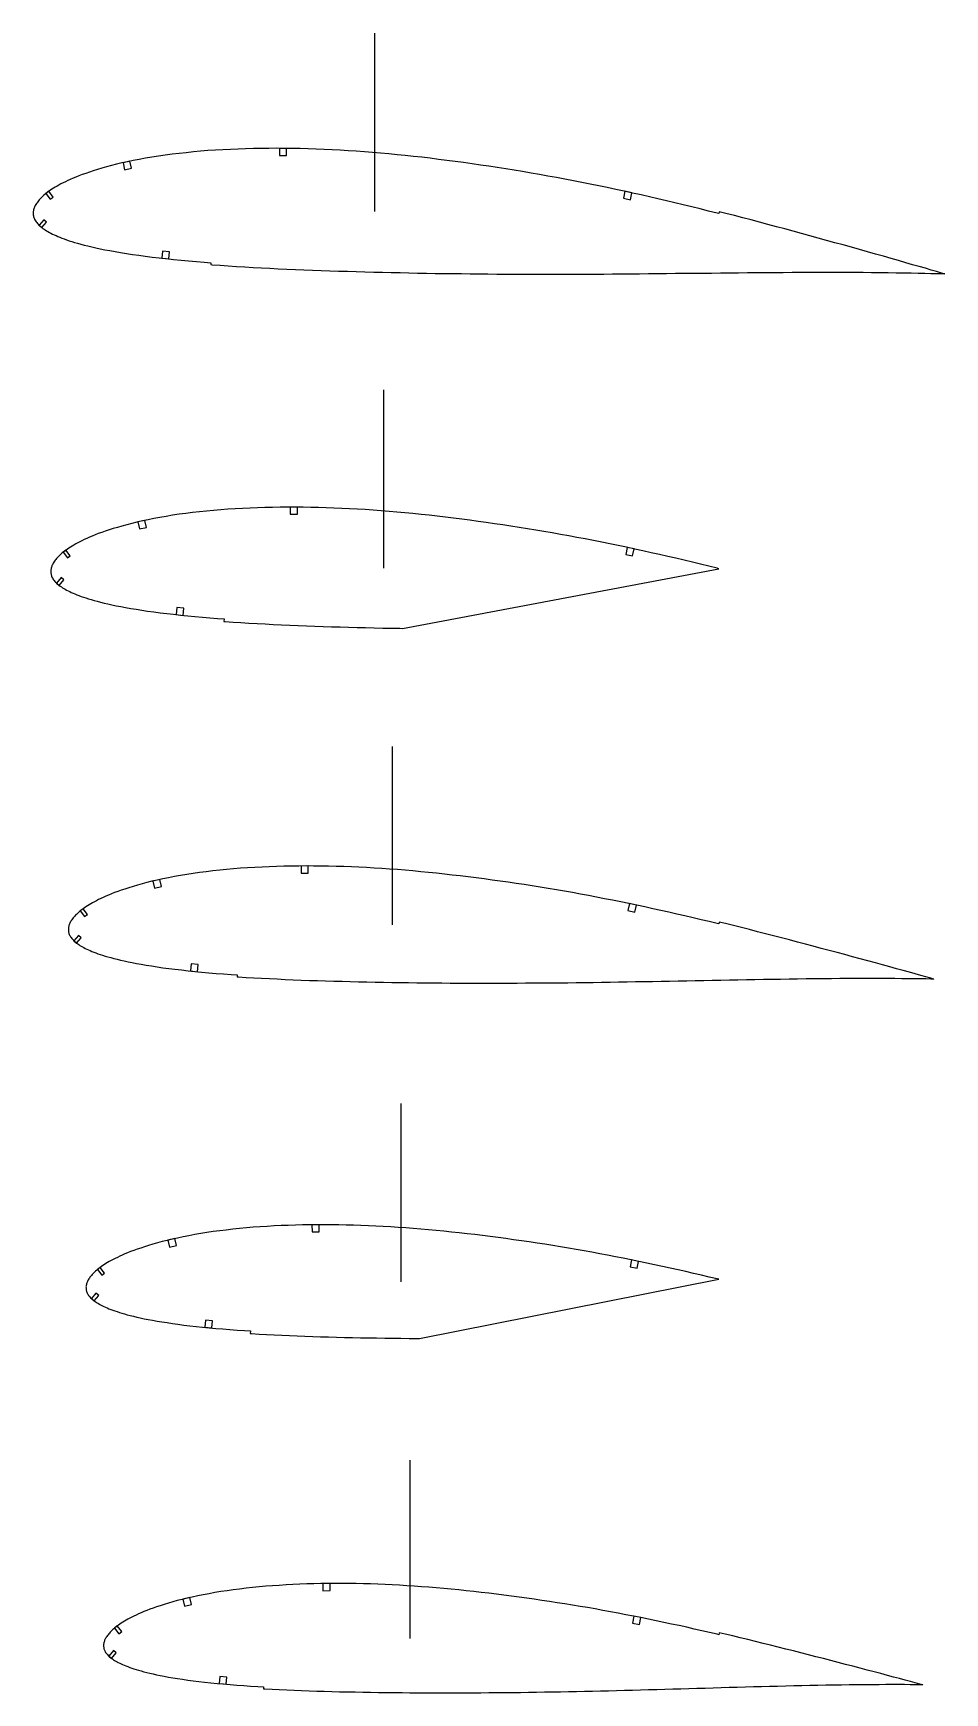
# Model space of a CAD drawing. Header units: metres. Extents: x -812 to 264, y -15627 to 100.
# Drawn here: x -384 to 127, y -14630 to -13700 of the extents above; entities that cross this region are included whole.
import ezdxf

# ---------------------------------------------------------------- set-up
doc = ezdxf.new("R2010")
doc.units = ezdxf.units.M

msp = doc.modelspace()

# ---------------------------------------------------------------- linework, layer by layer
for p, q in [((-192.66, -13800), (-192.66, -13700)), ((-187.73, -14000), (-187.73, -13900)), ((-182.81, -14200), (-182.81, -14100)), ((-177.89, -14400), (-177.89, -14300)), ((-172.97, -14600), (-172.97, -14500))]:
    msp.add_line(p, q)
at = {"layer": 'FoilLayer'}
for points in [[(126.72, -13834.96), (124.97, -13834.46), (122.18, -13833.66), (119.16, -13832.78), (115.92, -13831.83), (112.45, -13830.84), (108.77, -13829.78), (104.9, -13828.66), (100.86, -13827.49), (96.68, -13826.3), (92.38, -13825.09), (87.97, -13823.87), (83.5, -13822.61), (78.97, -13821.32), (74.4, -13820.03), (69.79, -13818.73), (65.16, -13817.46), (60.5, -13816.19), (55.83, -13814.9), (51.15, -13813.6), (46.47, -13812.3), (41.78, -13811.01), (37.08, -13809.75), (32.36, -13808.51), (27.65, -13807.26), (22.94, -13805.98), (18.23, -13804.71), (13.52, -13803.45), (8.81, -13802.23), (4.08, -13801.04), (0.35, -13800.12), (0.1, -13801.14), (-0.91, -13800.89), (-5.65, -13799.7), (-10.37, -13798.51), (-15.09, -13797.33), (-19.81, -13796.17), (-24.54, -13795.03), (-29.28, -13793.93), (-34.03, -13792.85), (-38.77, -13791.76), (-43.5, -13790.67), (-48.24, -13789.6), (-52.97, -13788.56), (-57.72, -13787.55), (-62.46, -13786.56), (-67.21, -13785.58), (-71.95, -13784.6), (-76.69, -13783.64), (-81.43, -13782.72), (-86.17, -13781.82), (-90.92, -13780.96), (-95.67, -13780.1), (-100.41, -13779.25), (-105.14, -13778.42), (-109.88, -13777.61), (-114.61, -13776.83), (-119.34, -13776.08), (-124.08, -13775.34), (-128.8, -13774.61), (-133.52, -13773.9), (-138.24, -13773.21), (-142.95, -13772.56), (-147.65, -13771.93), (-152.35, -13771.32), (-157.05, -13770.73), (-161.73, -13770.15), (-166.4, -13769.6), (-171.06, -13769.07), (-175.7, -13768.58), (-180.31, -13768.11), (-184.9, -13767.67), (-189.48, -13767.26), (-194.04, -13766.87), (-198.58, -13766.51), (-203.12, -13766.19), (-207.64, -13765.89), (-212.16, -13765.62), (-216.66, -13765.38), (-221.14, -13765.16), (-225.62, -13764.98), (-230.08, -13764.83), (-234.52, -13764.71), (-238.96, -13764.63), (-243.37, -13764.57), (-247.77, -13764.55), (-252.15, -13764.56), (-256.51, -13764.6), (-260.85, -13764.68), (-265.16, -13764.78), (-269.44, -13764.93), (-273.71, -13765.12), (-277.94, -13765.34), (-282.14, -13765.58), (-286.3, -13765.86), (-290.41, -13766.19), (-294.49, -13766.57), (-298.52, -13766.99), (-302.5, -13767.42), (-306.41, -13767.87), (-310.25, -13768.36), (-314.01, -13768.91), (-317.69, -13769.5), (-321.29, -13770.13), (-324.78, -13770.78), (-328.17, -13771.43), (-331.44, -13772.09), (-334.58, -13772.77), (-337.58, -13773.47), (-340.46, -13774.2), (-343.19, -13774.95), (-345.79, -13775.69), (-348.26, -13776.43), (-350.59, -13777.16), (-352.79, -13777.88), (-354.86, -13778.58), (-356.8, -13779.26), (-358.62, -13779.95), (-360.34, -13780.63), (-361.95, -13781.31), (-363.47, -13781.98), (-364.9, -13782.64), (-366.24, -13783.29), (-367.51, -13783.93), (-368.71, -13784.55), (-369.84, -13785.16), (-370.92, -13785.76), (-371.92, -13786.35), (-372.87, -13786.93), (-373.77, -13787.5), (-374.63, -13788.07), (-375.43, -13788.62), (-376.19, -13789.18), (-376.9, -13789.72), (-377.59, -13790.27), (-378.22, -13790.81), (-378.83, -13791.34), (-379.39, -13791.88), (-379.93, -13792.41), (-380.43, -13792.94), (-380.9, -13793.47), (-381.33, -13793.99), (-381.74, -13794.51), (-382.12, -13795.03), (-382.47, -13795.55), (-382.8, -13796.06), (-383.1, -13796.57), (-383.36, -13797.04), (-383.57, -13797.5), (-383.75, -13797.98), (-383.9, -13798.48), (-384.03, -13799), (-384.14, -13799.54), (-384.22, -13799.97), (-384.28, -13800.47), (-384.26, -13800.87), (-384.24, -13801.38), (-384.21, -13801.88), (-384.16, -13802.36), (-384.08, -13802.83), (-383.96, -13803.3), (-383.8, -13803.77), (-383.6, -13804.24), (-383.34, -13804.72), (-383.04, -13805.2), (-382.7, -13805.69), (-382.33, -13806.18), (-381.94, -13806.66), (-381.51, -13807.13), (-381.04, -13807.6), (-380.54, -13808.07), (-380.01, -13808.53), (-379.44, -13808.99), (-378.83, -13809.44), (-378.18, -13809.89), (-377.49, -13810.34), (-376.76, -13810.79), (-375.99, -13811.25), (-375.18, -13811.7), (-374.34, -13812.15), (-373.44, -13812.6), (-372.49, -13813.06), (-371.49, -13813.51), (-370.43, -13813.97), (-369.31, -13814.43), (-368.13, -13814.9), (-366.88, -13815.37), (-365.55, -13815.85), (-364.15, -13816.33), (-362.66, -13816.81), (-361.07, -13817.29), (-359.38, -13817.77), (-357.57, -13818.27), (-355.66, -13818.79), (-353.63, -13819.3), (-351.46, -13819.82), (-349.15, -13820.35), (-346.69, -13820.87), (-344.08, -13821.39), (-341.31, -13821.9), (-338.37, -13822.41), (-335.28, -13822.95), (-332.05, -13823.49), (-328.66, -13824.02), (-325.13, -13824.53), (-321.46, -13825.02), (-317.66, -13825.49), (-313.73, -13825.94), (-309.71, -13826.4), (-305.6, -13826.86), (-301.41, -13827.29), (-297.13, -13827.69), (-292.79, -13828.06), (-288.38, -13828.41), (-284.69, -13828.68), (-284.77, -13829.73), (-283.99, -13829.79), (-279.48, -13830.13), (-274.93, -13830.45), (-270.33, -13830.75), (-265.7, -13831.02), (-261.03, -13831.28), (-256.33, -13831.53), (-251.61, -13831.78), (-246.86, -13832.03), (-242.09, -13832.26), (-237.3, -13832.46), (-232.48, -13832.66), (-227.65, -13832.84), (-222.8, -13833.01), (-217.93, -13833.18), (-213.04, -13833.34), (-208.15, -13833.5), (-203.24, -13833.65), (-198.32, -13833.78), (-193.39, -13833.92), (-188.46, -13834.04), (-183.53, -13834.15), (-178.6, -13834.26), (-173.69, -13834.36), (-168.78, -13834.46), (-163.87, -13834.56), (-158.95, -13834.64), (-154.03, -13834.7), (-149.1, -13834.76), (-144.16, -13834.82), (-139.22, -13834.88), (-134.27, -13834.94), (-129.32, -13834.99), (-124.36, -13835.02), (-119.4, -13835.03), (-114.43, -13835.04), (-109.45, -13835.07), (-104.47, -13835.1), (-99.48, -13835.13), (-94.49, -13835.12), (-89.49, -13835.09), (-84.49, -13835.06), (-79.48, -13835.05), (-74.47, -13835.05), (-69.46, -13835.05), (-64.45, -13835.02), (-59.43, -13834.96), (-54.4, -13834.9), (-49.38, -13834.86), (-44.35, -13834.84), (-39.32, -13834.82), (-34.29, -13834.78), (-29.25, -13834.7), (-24.22, -13834.63), (-19.18, -13834.58), (-14.14, -13834.54), (-9.1, -13834.51), (-4.06, -13834.48), (0.98, -13834.43), (6.02, -13834.36), (11.06, -13834.3), (16.11, -13834.26), (21.15, -13834.22), (26.18, -13834.2), (31.22, -13834.17), (36.25, -13834.11), (41.28, -13834.07), (46.31, -13834.04), (51.32, -13834.02), (56.33, -13834.02), (61.32, -13834.03), (66.29, -13834.02), (71.23, -13834.03), (76.14, -13834.05), (81, -13834.07), (85.79, -13834.1), (90.5, -13834.16), (95.1, -13834.22), (99.57, -13834.27), (103.88, -13834.33), (107.99, -13834.4), (111.89, -13834.48), (115.54, -13834.56), (118.94, -13834.64), (122.1, -13834.72), (125, -13834.81), (126.8, -13834.86)], [(0.09, -14000.25), (0.09, -14000.25), (-0.89, -14000.02), (-5.51, -13998.88), (-10.12, -13997.75), (-14.73, -13996.62), (-19.34, -13995.5), (-23.95, -13994.42), (-28.57, -13993.37), (-33.2, -13992.33), (-37.83, -13991.29), (-42.44, -13990.26), (-47.06, -13989.24), (-51.68, -13988.24), (-56.31, -13987.28), (-60.94, -13986.34), (-65.57, -13985.4), (-70.2, -13984.48), (-74.82, -13983.56), (-79.44, -13982.68), (-84.06, -13981.83), (-88.69, -13981.01), (-93.32, -13980.2), (-97.95, -13979.39), (-102.56, -13978.6), (-107.18, -13977.84), (-111.79, -13977.1), (-116.41, -13976.39), (-121.03, -13975.69), (-125.64, -13975.01), (-130.24, -13974.34), (-134.84, -13973.69), (-139.43, -13973.07), (-144.01, -13972.47), (-148.6, -13971.9), (-153.18, -13971.35), (-157.74, -13970.81), (-162.3, -13970.29), (-166.84, -13969.8), (-171.36, -13969.34), (-175.85, -13968.91), (-180.33, -13968.5), (-184.79, -13968.12), (-189.24, -13967.76), (-193.67, -13967.43), (-198.09, -13967.14), (-202.5, -13966.87), (-206.9, -13966.63), (-211.28, -13966.41), (-215.66, -13966.22), (-220.02, -13966.06), (-224.36, -13965.94), (-228.7, -13965.85), (-233.01, -13965.78), (-237.32, -13965.75), (-241.6, -13965.75), (-245.87, -13965.78), (-250.11, -13965.84), (-254.34, -13965.94), (-258.54, -13966.06), (-262.72, -13966.22), (-266.87, -13966.43), (-271, -13966.66), (-275.09, -13966.91), (-279.14, -13967.21), (-283.15, -13967.55), (-287.11, -13967.93), (-291.04, -13968.36), (-294.92, -13968.8), (-298.73, -13969.25), (-302.46, -13969.75), (-306.13, -13970.3), (-309.71, -13970.9), (-313.21, -13971.53), (-316.61, -13972.18), (-319.91, -13972.83), (-323.09, -13973.48), (-326.15, -13974.16), (-329.07, -13974.86), (-331.87, -13975.58), (-334.53, -13976.32), (-337.06, -13977.06), (-339.45, -13977.79), (-341.72, -13978.51), (-343.86, -13979.22), (-345.88, -13979.91), (-347.77, -13980.59), (-349.54, -13981.26), (-351.21, -13981.94), (-352.77, -13982.61), (-354.25, -13983.26), (-355.64, -13983.91), (-356.94, -13984.55), (-358.18, -13985.18), (-359.34, -13985.79), (-360.44, -13986.39), (-361.48, -13986.98), (-362.46, -13987.56), (-363.39, -13988.13), (-364.26, -13988.68), (-365.09, -13989.24), (-365.87, -13989.79), (-366.61, -13990.33), (-367.29, -13990.86), (-367.96, -13991.4), (-368.58, -13991.93), (-369.16, -13992.45), (-369.71, -13992.98), (-370.23, -13993.5), (-370.71, -13994.01), (-371.16, -13994.53), (-371.58, -13995.04), (-371.98, -13995.54), (-372.34, -13996.05), (-372.69, -13996.56), (-373.01, -13997.06), (-373.29, -13997.55), (-373.54, -13998.02), (-373.75, -13998.46), (-373.92, -13998.93), (-374.06, -13999.42), (-374.18, -13999.92), (-374.29, -14000.45), (-374.37, -14000.86), (-374.42, -14001.35), (-374.4, -14001.73), (-374.38, -14002.23), (-374.35, -14002.71), (-374.29, -14003.18), (-374.21, -14003.63), (-374.1, -14004.09), (-373.94, -14004.55), (-373.74, -14005), (-373.49, -14005.46), (-373.2, -14005.93), (-372.86, -14006.4), (-372.5, -14006.87), (-372.12, -14007.33), (-371.7, -14007.79), (-371.25, -14008.25), (-370.76, -14008.7), (-370.24, -14009.15), (-369.68, -14009.59), (-369.08, -14010.03), (-368.45, -14010.47), (-367.78, -14010.9), (-367.07, -14011.34), (-366.31, -14011.77), (-365.53, -14012.21), (-364.7, -14012.65), (-363.82, -14013.08), (-362.9, -14013.52), (-361.92, -14013.96), (-360.88, -14014.4), (-359.79, -14014.84), (-358.64, -14015.29), (-357.42, -14015.75), (-356.13, -14016.2), (-354.76, -14016.66), (-353.3, -14017.13), (-351.76, -14017.59), (-350.1, -14018.05), (-348.34, -14018.53), (-346.48, -14019.02), (-344.49, -14019.52), (-342.37, -14020.01), (-340.12, -14020.51), (-337.73, -14021.01), (-335.19, -14021.51), (-332.49, -14021.99), (-329.62, -14022.48), (-326.6, -14022.98), (-323.45, -14023.5), (-320.15, -14024), (-316.7, -14024.48), (-313.12, -14024.94), (-309.42, -14025.38), (-305.59, -14025.8), (-301.67, -14026.23), (-297.66, -14026.66), (-293.58, -14027.06), (-289.41, -14027.43), (-285.18, -14027.77), (-280.88, -14028.08), (-277.28, -14028.34), (-277.38, -14029.83), (-276.63, -14029.89), (-272.23, -14030.2), (-267.79, -14030.49), (-263.31, -14030.76), (-258.79, -14031.01), (-254.24, -14031.23), (-249.66, -14031.46), (-245.06, -14031.68), (-240.43, -14031.9), (-235.77, -14032.1), (-231.1, -14032.28), (-226.41, -14032.44), (-221.69, -14032.6), (-216.96, -14032.74), (-212.22, -14032.89), (-207.46, -14033.02), (-202.69, -14033.15), (-197.9, -14033.27), (-193.11, -14033.39), (-188.3, -14033.49), (-183.5, -14033.59), (-178.69, -14033.67), (-177.31, -14033.7), (0.09, -14000.25)], [(120.54, -14230.32), (118.88, -14229.86), (116.22, -14229.12), (113.35, -14228.32), (110.27, -14227.45), (106.96, -14226.54), (103.46, -14225.57), (99.78, -14224.54), (95.94, -14223.47), (91.96, -14222.37), (87.86, -14221.26), (83.67, -14220.14), (79.42, -14218.99), (75.11, -14217.81), (70.76, -14216.62), (66.38, -14215.43), (61.97, -14214.26), (57.53, -14213.1), (53.09, -14211.92), (48.64, -14210.73), (44.19, -14209.54), (39.73, -14208.36), (35.26, -14207.2), (30.77, -14206.07), (26.28, -14204.92), (21.81, -14203.76), (17.33, -14202.59), (12.85, -14201.44), (8.36, -14200.32), (3.87, -14199.24), (0.32, -14198.4), (0.08, -14199.42), (-0.88, -14199.19), (-5.39, -14198.11), (-9.88, -14197.02), (-14.37, -14195.94), (-18.86, -14194.88), (-23.36, -14193.85), (-27.86, -14192.85), (-32.38, -14191.86), (-36.89, -14190.87), (-41.39, -14189.88), (-45.89, -14188.91), (-50.39, -14187.96), (-54.9, -14187.05), (-59.41, -14186.15), (-63.93, -14185.26), (-68.44, -14184.38), (-72.94, -14183.51), (-77.44, -14182.67), (-81.95, -14181.87), (-86.46, -14181.09), (-90.98, -14180.32), (-95.48, -14179.56), (-99.98, -14178.81), (-104.48, -14178.08), (-108.98, -14177.39), (-113.48, -14176.71), (-117.97, -14176.06), (-122.46, -14175.41), (-126.95, -14174.78), (-131.43, -14174.17), (-135.9, -14173.59), (-140.37, -14173.03), (-144.84, -14172.5), (-149.3, -14171.98), (-153.75, -14171.47), (-158.18, -14170.99), (-162.61, -14170.54), (-167.01, -14170.11), (-171.39, -14169.71), (-175.75, -14169.33), (-180.1, -14168.98), (-184.43, -14168.65), (-188.74, -14168.35), (-193.05, -14168.09), (-197.35, -14167.85), (-201.63, -14167.63), (-205.9, -14167.44), (-210.16, -14167.28), (-214.41, -14167.14), (-218.64, -14167.04), (-222.86, -14166.97), (-227.06, -14166.93), (-231.25, -14166.92), (-235.42, -14166.94), (-239.58, -14166.99), (-243.71, -14167.06), (-247.83, -14167.18), (-251.92, -14167.32), (-255.98, -14167.49), (-260.03, -14167.71), (-264.04, -14167.96), (-268.02, -14168.23), (-271.97, -14168.53), (-275.87, -14168.88), (-279.73, -14169.27), (-283.55, -14169.7), (-287.33, -14170.15), (-291.03, -14170.61), (-294.67, -14171.12), (-298.23, -14171.67), (-301.72, -14172.27), (-305.12, -14172.89), (-308.43, -14173.54), (-311.64, -14174.19), (-314.73, -14174.84), (-317.7, -14175.51), (-320.55, -14176.21), (-323.27, -14176.93), (-325.85, -14177.66), (-328.31, -14178.39), (-330.64, -14179.11), (-332.85, -14179.82), (-334.93, -14180.52), (-336.89, -14181.2), (-338.72, -14181.87), (-340.44, -14182.54), (-342.06, -14183.2), (-343.59, -14183.86), (-345.02, -14184.51), (-346.37, -14185.15), (-347.64, -14185.77), (-348.83, -14186.39), (-349.97, -14186.99), (-351.03, -14187.58), (-352.05, -14188.16), (-352.99, -14188.72), (-353.89, -14189.28), (-354.74, -14189.83), (-355.54, -14190.38), (-356.3, -14190.91), (-357.01, -14191.44), (-357.68, -14191.96), (-358.32, -14192.49), (-358.92, -14193.01), (-359.49, -14193.52), (-360.02, -14194.03), (-360.52, -14194.54), (-360.99, -14195.04), (-361.43, -14195.54), (-361.83, -14196.04), (-362.21, -14196.54), (-362.57, -14197.03), (-362.9, -14197.52), (-363.2, -14198.02), (-363.48, -14198.49), (-363.72, -14198.94), (-363.92, -14199.37), (-364.08, -14199.82), (-364.22, -14200.3), (-364.33, -14200.79), (-364.43, -14201.3), (-364.51, -14201.7), (-364.55, -14202.18), (-364.53, -14202.54), (-364.51, -14203.03), (-364.48, -14203.5), (-364.42, -14203.95), (-364.35, -14204.39), (-364.23, -14204.83), (-364.07, -14205.27), (-363.88, -14205.71), (-363.64, -14206.16), (-363.35, -14206.61), (-363.03, -14207.07), (-362.67, -14207.52), (-362.3, -14207.97), (-361.89, -14208.41), (-361.45, -14208.85), (-360.97, -14209.29), (-360.46, -14209.72), (-359.92, -14210.15), (-359.33, -14210.57), (-358.72, -14210.99), (-358.06, -14211.41), (-357.37, -14211.83), (-356.64, -14212.25), (-355.87, -14212.68), (-355.06, -14213.1), (-354.2, -14213.52), (-353.3, -14213.94), (-352.35, -14214.36), (-351.34, -14214.78), (-350.27, -14215.21), (-349.15, -14215.64), (-347.96, -14216.08), (-346.7, -14216.52), (-345.37, -14216.96), (-343.95, -14217.4), (-342.44, -14217.85), (-340.83, -14218.29), (-339.11, -14218.75), (-337.29, -14219.22), (-335.36, -14219.69), (-333.3, -14220.16), (-331.1, -14220.64), (-328.77, -14221.12), (-326.29, -14221.59), (-323.66, -14222.05), (-320.86, -14222.51), (-317.93, -14222.98), (-314.85, -14223.47), (-311.64, -14223.94), (-308.28, -14224.39), (-304.79, -14224.82), (-301.19, -14225.23), (-297.46, -14225.63), (-293.63, -14226.03), (-289.73, -14226.42), (-285.75, -14226.8), (-281.69, -14227.14), (-277.57, -14227.45), (-273.38, -14227.74), (-269.88, -14227.97), (-269.94, -14229.02), (-269.21, -14229.06), (-264.93, -14229.35), (-260.6, -14229.62), (-256.24, -14229.86), (-251.84, -14230.07), (-247.41, -14230.27), (-242.95, -14230.47), (-238.47, -14230.67), (-233.96, -14230.86), (-229.43, -14231.03), (-224.88, -14231.18), (-220.31, -14231.32), (-215.72, -14231.45), (-211.11, -14231.57), (-206.49, -14231.69), (-201.86, -14231.8), (-197.21, -14231.9), (-192.55, -14232), (-187.88, -14232.08), (-183.2, -14232.16), (-178.52, -14232.24), (-173.84, -14232.3), (-169.17, -14232.36), (-164.5, -14232.41), (-159.84, -14232.46), (-155.18, -14232.51), (-150.52, -14232.54), (-145.85, -14232.56), (-141.17, -14232.57), (-136.48, -14232.58), (-131.79, -14232.59), (-127.1, -14232.61), (-122.4, -14232.61), (-117.7, -14232.59), (-112.99, -14232.55), (-108.27, -14232.52), (-103.54, -14232.5), (-98.82, -14232.49), (-94.09, -14232.47), (-89.35, -14232.42), (-84.61, -14232.34), (-79.86, -14232.27), (-75.11, -14232.21), (-70.36, -14232.17), (-65.6, -14232.12), (-60.85, -14232.05), (-56.08, -14231.95), (-51.32, -14231.85), (-46.55, -14231.77), (-41.78, -14231.7), (-37, -14231.63), (-32.23, -14231.55), (-27.46, -14231.43), (-22.68, -14231.32), (-17.9, -14231.23), (-13.11, -14231.14), (-8.33, -14231.07), (-3.55, -14231), (1.23, -14230.9), (6.02, -14230.79), (10.8, -14230.69), (15.58, -14230.6), (20.37, -14230.52), (25.15, -14230.46), (29.92, -14230.38), (34.7, -14230.28), (39.47, -14230.19), (44.24, -14230.12), (49, -14230.06), (53.75, -14230.02), (58.48, -14229.98), (63.19, -14229.93), (67.89, -14229.89), (72.54, -14229.86), (77.15, -14229.84), (81.7, -14229.83), (86.17, -14229.84), (90.54, -14229.85), (94.78, -14229.87), (98.87, -14229.88), (102.77, -14229.91), (106.47, -14229.96), (109.93, -14230), (113.17, -14230.04), (116.16, -14230.09), (118.91, -14230.14), (120.62, -14230.18)], [(0.06, -14398.63), (0.06, -14398.63), (-0.87, -14398.41), (-5.26, -14397.38), (-9.64, -14396.34), (-14.01, -14395.31), (-18.39, -14394.3), (-22.77, -14393.32), (-27.15, -14392.36), (-31.55, -14391.42), (-35.95, -14390.48), (-40.33, -14389.54), (-44.71, -14388.61), (-49.1, -14387.71), (-53.49, -14386.85), (-57.89, -14385.99), (-62.28, -14385.15), (-66.67, -14384.31), (-71.06, -14383.49), (-75.45, -14382.69), (-79.84, -14381.93), (-84.23, -14381.19), (-88.62, -14380.47), (-93.01, -14379.75), (-97.39, -14379.04), (-101.77, -14378.35), (-106.15, -14377.69), (-110.53, -14377.06), (-114.91, -14376.44), (-119.29, -14375.84), (-123.65, -14375.24), (-128.01, -14374.67), (-132.37, -14374.12), (-136.72, -14373.6), (-141.07, -14373.1), (-145.41, -14372.62), (-149.74, -14372.15), (-154.06, -14371.7), (-158.37, -14371.28), (-162.66, -14370.88), (-166.92, -14370.51), (-171.17, -14370.16), (-175.4, -14369.84), (-179.61, -14369.54), (-183.81, -14369.27), (-188, -14369.03), (-192.18, -14368.82), (-196.35, -14368.63), (-200.51, -14368.46), (-204.65, -14368.32), (-208.79, -14368.21), (-212.9, -14368.13), (-217.01, -14368.08), (-221.1, -14368.06), (-225.18, -14368.07), (-229.24, -14368.11), (-233.28, -14368.18), (-237.3, -14368.27), (-241.31, -14368.4), (-245.29, -14368.55), (-249.24, -14368.75), (-253.17, -14368.98), (-257.08, -14369.23), (-260.95, -14369.51), (-264.78, -14369.83), (-268.58, -14370.19), (-272.34, -14370.59), (-276.05, -14371.02), (-279.72, -14371.48), (-283.32, -14371.94), (-286.86, -14372.45), (-290.32, -14373), (-293.71, -14373.6), (-297.02, -14374.23), (-300.24, -14374.87), (-303.36, -14375.52), (-306.37, -14376.16), (-309.25, -14376.83), (-312.02, -14377.53), (-314.66, -14378.24), (-317.17, -14378.96), (-319.56, -14379.68), (-321.82, -14380.39), (-323.96, -14381.1), (-325.99, -14381.79), (-327.89, -14382.46), (-329.67, -14383.12), (-331.34, -14383.77), (-332.91, -14384.43), (-334.39, -14385.08), (-335.78, -14385.71), (-337.09, -14386.34), (-338.32, -14386.95), (-339.48, -14387.56), (-340.58, -14388.15), (-341.62, -14388.73), (-342.6, -14389.3), (-343.52, -14389.85), (-344.39, -14390.39), (-345.21, -14390.93), (-345.99, -14391.47), (-346.72, -14391.99), (-347.42, -14392.51), (-348.06, -14393.01), (-348.68, -14393.53), (-349.26, -14394.04), (-349.81, -14394.54), (-350.32, -14395.04), (-350.81, -14395.53), (-351.26, -14396.02), (-351.68, -14396.51), (-352.08, -14397), (-352.44, -14397.48), (-352.78, -14397.96), (-353.1, -14398.44), (-353.4, -14398.92), (-353.66, -14399.39), (-353.89, -14399.82), (-354.08, -14400.24), (-354.24, -14400.68), (-354.37, -14401.14), (-354.48, -14401.62), (-354.57, -14402.11), (-354.64, -14402.5), (-354.69, -14402.96), (-354.66, -14403.31), (-354.64, -14403.79), (-354.61, -14404.24), (-354.55, -14404.67), (-354.47, -14405.1), (-354.36, -14405.52), (-354.21, -14405.95), (-354.02, -14406.37), (-353.78, -14406.8), (-353.5, -14407.24), (-353.19, -14407.68), (-352.84, -14408.12), (-352.48, -14408.55), (-352.08, -14408.98), (-351.64, -14409.41), (-351.18, -14409.83), (-350.69, -14410.25), (-350.16, -14410.66), (-349.59, -14411.07), (-348.98, -14411.48), (-348.35, -14411.88), (-347.67, -14412.29), (-346.96, -14412.69), (-346.21, -14413.1), (-345.42, -14413.5), (-344.59, -14413.91), (-343.71, -14414.31), (-342.78, -14414.72), (-341.8, -14415.13), (-340.76, -14415.54), (-339.66, -14415.95), (-338.5, -14416.37), (-337.27, -14416.79), (-335.98, -14417.22), (-334.6, -14417.64), (-333.13, -14418.06), (-331.56, -14418.49), (-329.88, -14418.93), (-328.11, -14419.38), (-326.23, -14419.83), (-324.22, -14420.28), (-322.08, -14420.73), (-319.81, -14421.18), (-317.4, -14421.63), (-314.84, -14422.06), (-312.11, -14422.5), (-309.25, -14422.95), (-306.26, -14423.4), (-303.13, -14423.85), (-299.86, -14424.27), (-296.47, -14424.68), (-292.96, -14425.06), (-289.32, -14425.42), (-285.6, -14425.8), (-281.8, -14426.17), (-277.93, -14426.51), (-273.98, -14426.82), (-269.97, -14427.11), (-265.89, -14427.37), (-262.48, -14427.58), (-262.57, -14429.07), (-261.85, -14429.12), (-257.68, -14429.37), (-253.47, -14429.61), (-249.22, -14429.83), (-244.94, -14430.02), (-240.62, -14430.19), (-236.28, -14430.36), (-231.92, -14430.53), (-227.53, -14430.7), (-223.12, -14430.85), (-218.69, -14430.97), (-214.24, -14431.09), (-209.77, -14431.19), (-205.29, -14431.29), (-200.79, -14431.38), (-196.28, -14431.47), (-191.76, -14431.55), (-187.22, -14431.62), (-182.68, -14431.68), (-178.13, -14431.74), (-173.57, -14431.79), (-169.02, -14431.83), (-167.71, -14431.84), (0.06, -14398.63)], [(114.3, -14625.98), (112.73, -14625.57), (110.21, -14624.89), (107.48, -14624.15), (104.56, -14623.36), (101.42, -14622.53), (98.1, -14621.64), (94.61, -14620.7), (90.97, -14619.72), (87.19, -14618.72), (83.31, -14617.71), (79.33, -14616.69), (75.29, -14615.63), (71.21, -14614.56), (67.08, -14613.47), (62.93, -14612.39), (58.74, -14611.32), (54.54, -14610.26), (50.32, -14609.18), (46.11, -14608.09), (41.88, -14607.01), (37.65, -14605.93), (33.41, -14604.88), (29.15, -14603.85), (24.9, -14602.8), (20.65, -14601.74), (16.41, -14600.68), (12.16, -14599.63), (7.9, -14598.61), (3.64, -14597.62), (0.28, -14596.86), (0.04, -14597.89), (-0.87, -14597.68), (-5.14, -14596.7), (-9.4, -14595.71), (-13.66, -14594.73), (-17.92, -14593.76), (-22.18, -14592.83), (-26.45, -14591.92), (-30.73, -14591.03), (-35, -14590.13), (-39.27, -14589.23), (-43.54, -14588.35), (-47.8, -14587.5), (-52.08, -14586.68), (-56.36, -14585.87), (-60.64, -14585.07), (-64.91, -14584.27), (-69.18, -14583.49), (-73.45, -14582.74), (-77.72, -14582.02), (-81.99, -14581.32), (-86.27, -14580.64), (-90.54, -14579.96), (-94.8, -14579.29), (-99.06, -14578.64), (-103.33, -14578.02), (-107.59, -14577.43), (-111.85, -14576.85), (-116.1, -14576.28), (-120.35, -14575.72), (-124.59, -14575.18), (-128.83, -14574.67), (-133.07, -14574.19), (-137.3, -14573.72), (-141.52, -14573.27), (-145.73, -14572.83), (-149.94, -14572.42), (-154.12, -14572.02), (-158.29, -14571.66), (-162.44, -14571.32), (-166.57, -14571), (-170.69, -14570.71), (-174.78, -14570.43), (-178.87, -14570.19), (-182.94, -14569.98), (-187.01, -14569.79), (-191.07, -14569.62), (-195.11, -14569.48), (-199.14, -14569.36), (-203.16, -14569.28), (-207.16, -14569.22), (-211.15, -14569.19), (-215.13, -14569.19), (-219.09, -14569.21), (-223.04, -14569.27), (-226.97, -14569.36), (-230.88, -14569.47), (-234.77, -14569.61), (-238.64, -14569.78), (-242.48, -14569.98), (-246.31, -14570.23), (-250.1, -14570.49), (-253.87, -14570.78), (-257.59, -14571.11), (-261.28, -14571.47), (-264.93, -14571.88), (-268.54, -14572.32), (-272.11, -14572.78), (-275.61, -14573.25), (-279.04, -14573.76), (-282.41, -14574.31), (-285.7, -14574.91), (-288.91, -14575.53), (-292.04, -14576.17), (-295.07, -14576.81), (-297.99, -14577.46), (-300.79, -14578.12), (-303.47, -14578.81), (-306.04, -14579.51), (-308.48, -14580.22), (-310.8, -14580.94), (-313, -14581.64), (-315.07, -14582.33), (-317.03, -14583.01), (-318.88, -14583.68), (-320.61, -14584.33), (-322.23, -14584.97), (-323.76, -14585.61), (-325.19, -14586.25), (-326.54, -14586.87), (-327.81, -14587.49), (-329, -14588.09), (-330.13, -14588.68), (-331.19, -14589.27), (-332.2, -14589.83), (-333.15, -14590.39), (-334.04, -14590.93), (-334.88, -14591.46), (-335.67, -14591.99), (-336.43, -14592.51), (-337.14, -14593.02), (-337.81, -14593.53), (-338.43, -14594.02), (-339.03, -14594.53), (-339.6, -14595.02), (-340.12, -14595.51), (-340.62, -14596), (-341.09, -14596.48), (-341.52, -14596.96), (-341.93, -14597.44), (-342.31, -14597.91), (-342.67, -14598.38), (-342.99, -14598.85), (-343.3, -14599.32), (-343.59, -14599.78), (-343.84, -14600.23), (-344.06, -14600.66), (-344.24, -14601.06), (-344.39, -14601.48), (-344.52, -14601.93), (-344.62, -14602.39), (-344.71, -14602.88), (-344.78, -14603.25), (-344.82, -14603.69), (-344.79, -14604.03), (-344.77, -14604.49), (-344.73, -14604.93), (-344.68, -14605.35), (-344.6, -14605.76), (-344.49, -14606.17), (-344.34, -14606.58), (-344.16, -14606.98), (-343.92, -14607.4), (-343.65, -14607.83), (-343.34, -14608.25), (-343.01, -14608.68), (-342.65, -14609.09), (-342.26, -14609.51), (-341.84, -14609.92), (-341.39, -14610.33), (-340.91, -14610.73), (-340.39, -14611.12), (-339.84, -14611.52), (-339.25, -14611.91), (-338.63, -14612.3), (-337.97, -14612.69), (-337.28, -14613.08), (-336.55, -14613.48), (-335.78, -14613.87), (-334.97, -14614.25), (-334.12, -14614.64), (-333.21, -14615.03), (-332.25, -14615.42), (-331.24, -14615.82), (-330.17, -14616.22), (-329.05, -14616.62), (-327.85, -14617.02), (-326.59, -14617.43), (-325.24, -14617.84), (-323.81, -14618.24), (-322.29, -14618.65), (-320.66, -14619.06), (-318.93, -14619.49), (-317.1, -14619.92), (-315.15, -14620.35), (-313.07, -14620.78), (-310.86, -14621.21), (-308.51, -14621.63), (-306.01, -14622.04), (-303.37, -14622.45), (-300.58, -14622.88), (-297.67, -14623.31), (-294.62, -14623.73), (-291.45, -14624.12), (-288.15, -14624.5), (-284.73, -14624.86), (-281.2, -14625.19), (-277.58, -14625.54), (-273.88, -14625.88), (-270.11, -14626.2), (-266.27, -14626.48), (-262.37, -14626.74), (-258.41, -14626.98), (-255.08, -14627.16), (-255.14, -14628.21), (-254.45, -14628.25), (-250.39, -14628.48), (-246.3, -14628.69), (-242.17, -14628.88), (-238.01, -14629.05), (-233.81, -14629.2), (-229.59, -14629.34), (-225.35, -14629.49), (-221.08, -14629.63), (-216.79, -14629.75), (-212.49, -14629.86), (-208.16, -14629.95), (-203.82, -14630.02), (-199.46, -14630.1), (-195.09, -14630.17), (-190.7, -14630.23), (-186.3, -14630.29), (-181.89, -14630.34), (-177.48, -14630.38), (-173.05, -14630.41), (-168.62, -14630.44), (-164.19, -14630.45), (-159.77, -14630.47), (-155.35, -14630.48), (-150.95, -14630.48), (-146.54, -14630.49), (-142.12, -14630.47), (-137.7, -14630.45), (-133.28, -14630.41), (-128.84, -14630.38), (-124.41, -14630.35), (-119.97, -14630.33), (-115.52, -14630.29), (-111.07, -14630.22), (-106.61, -14630.15), (-102.15, -14630.08), (-97.68, -14630.01), (-93.21, -14629.96), (-88.73, -14629.9), (-84.25, -14629.81), (-79.77, -14629.69), (-75.28, -14629.58), (-70.78, -14629.48), (-66.29, -14629.4), (-61.79, -14629.32), (-57.29, -14629.2), (-52.78, -14629.06), (-48.27, -14628.93), (-43.76, -14628.81), (-39.25, -14628.7), (-34.73, -14628.59), (-30.22, -14628.47), (-25.7, -14628.32), (-21.18, -14628.17), (-16.66, -14628.04), (-12.14, -14627.91), (-7.61, -14627.8), (-3.09, -14627.69), (1.43, -14627.56), (5.96, -14627.41), (10.48, -14627.28), (15.01, -14627.15), (19.53, -14627.03), (24.06, -14626.93), (28.57, -14626.81), (33.09, -14626.68), (37.61, -14626.55), (42.12, -14626.44), (46.62, -14626.34), (51.11, -14626.25), (55.59, -14626.17), (60.05, -14626.08), (64.49, -14626), (68.89, -14625.93), (73.25, -14625.87), (77.56, -14625.82), (81.79, -14625.79), (85.92, -14625.76), (89.93, -14625.74), (93.8, -14625.72), (97.5, -14625.71), (100.99, -14625.72), (104.27, -14625.73), (107.33, -14625.74), (110.16, -14625.76), (112.77, -14625.79), (114.39, -14625.81)]]:
    msp.add_lwpolyline(points, close=True, dxfattribs=at)
at = {"layer": 'StringerLayer'}
for points in [[(-246.26, -13768.56), (-242.26, -13768.58), (-242.24, -13764.58), (-246.24, -13764.56), (-246.26, -13768.56)], [(-333.07, -13776.53), (-329.16, -13775.69), (-330.01, -13771.78), (-333.92, -13772.63), (-333.07, -13776.53)], [(-374.69, -13793.06), (-373.1, -13791.85), (-375.52, -13788.66), (-377.11, -13789.87), (-374.69, -13793.06)], [(-53.36, -13792.57), (-49.45, -13793.43), (-48.59, -13789.52), (-52.5, -13788.66), (-53.36, -13792.57)], [(-376.88, -13805.95), (-378.4, -13804.64), (-381.01, -13807.66), (-379.5, -13808.97), (-376.88, -13805.95)], [(-307.78, -13822.59), (-311.75, -13822.14), (-312.2, -13826.11), (-308.23, -13826.57), (-307.78, -13822.59)], [(-240.16, -13969.75), (-236.16, -13969.75), (-236.16, -13965.75), (-240.16, -13965.75), (-240.16, -13969.75)], [(-324.69, -13977.93), (-320.78, -13977.06), (-321.65, -13973.16), (-325.56, -13974.03), (-324.69, -13977.93)], [(-365.08, -13994.21), (-363.5, -13992.99), (-365.93, -13989.81), (-367.52, -13991.03), (-365.08, -13994.21)], [(-52.11, -13992.24), (-48.2, -13993.08), (-47.36, -13989.17), (-51.27, -13988.33), (-52.11, -13992.24)], [(-367.12, -14006.55), (-368.64, -14005.25), (-371.24, -14008.29), (-369.72, -14009.59), (-367.12, -14006.55)], [(-299.74, -14022.41), (-303.72, -14021.98), (-304.15, -14025.95), (-300.18, -14026.39), (-299.74, -14022.41)], [(-234.06, -14170.93), (-230.06, -14170.91), (-230.08, -14166.91), (-234.08, -14166.93), (-234.06, -14170.93)], [(-316.3, -14179.3), (-312.4, -14178.41), (-313.28, -14174.51), (-317.18, -14175.39), (-316.3, -14179.3)], [(-50.86, -14191.95), (-46.95, -14192.77), (-46.12, -14188.86), (-50.04, -14188.03), (-50.86, -14191.95)], [(-355.47, -14195.31), (-353.89, -14194.08), (-356.34, -14190.92), (-357.92, -14192.15), (-355.47, -14195.31)], [(-357.35, -14207.12), (-358.87, -14205.83), (-361.46, -14208.88), (-359.93, -14210.17), (-357.35, -14207.12)], [(-291.71, -14222.21), (-295.69, -14221.79), (-296.11, -14225.77), (-292.13, -14226.18), (-291.71, -14222.21)], [(-307.89, -14380.63), (-304, -14379.72), (-304.9, -14375.82), (-308.8, -14376.73), (-307.89, -14380.63)], [(-227.94, -14372.1), (-223.94, -14372.06), (-223.98, -14368.06), (-227.98, -14368.1), (-227.94, -14372.1)], [(-345.85, -14396.36), (-344.27, -14395.13), (-346.74, -14391.98), (-348.31, -14393.21), (-345.85, -14396.36)], [(-49.61, -14391.69), (-45.69, -14392.49), (-44.89, -14388.58), (-48.81, -14387.77), (-49.61, -14391.69)], [(-347.57, -14407.64), (-349.11, -14406.35), (-351.68, -14409.41), (-350.15, -14410.7), (-347.57, -14407.64)], [(-283.69, -14421.97), (-287.67, -14421.57), (-288.06, -14425.55), (-284.08, -14425.95), (-283.69, -14421.97)], [(-221.82, -14573.25), (-217.82, -14573.2), (-217.87, -14569.2), (-221.87, -14569.25), (-221.82, -14573.25)], [(-299.48, -14581.92), (-295.59, -14581), (-296.51, -14577.11), (-300.41, -14578.03), (-299.48, -14581.92)], [(-48.36, -14591.47), (-44.44, -14592.25), (-43.66, -14588.33), (-47.58, -14587.54), (-48.36, -14591.47)], [(-336.22, -14597.38), (-334.65, -14596.14), (-337.13, -14593), (-338.7, -14594.24), (-336.22, -14597.38)], [(-337.8, -14608.11), (-339.34, -14606.83), (-341.9, -14609.91), (-340.36, -14611.18), (-337.8, -14608.11)], [(-275.66, -14621.7), (-279.65, -14621.32), (-280.03, -14625.31), (-276.04, -14625.68), (-275.66, -14621.7)]]:
    msp.add_lwpolyline(points, dxfattribs=at)

doc.saveas('drawing.dxf')
